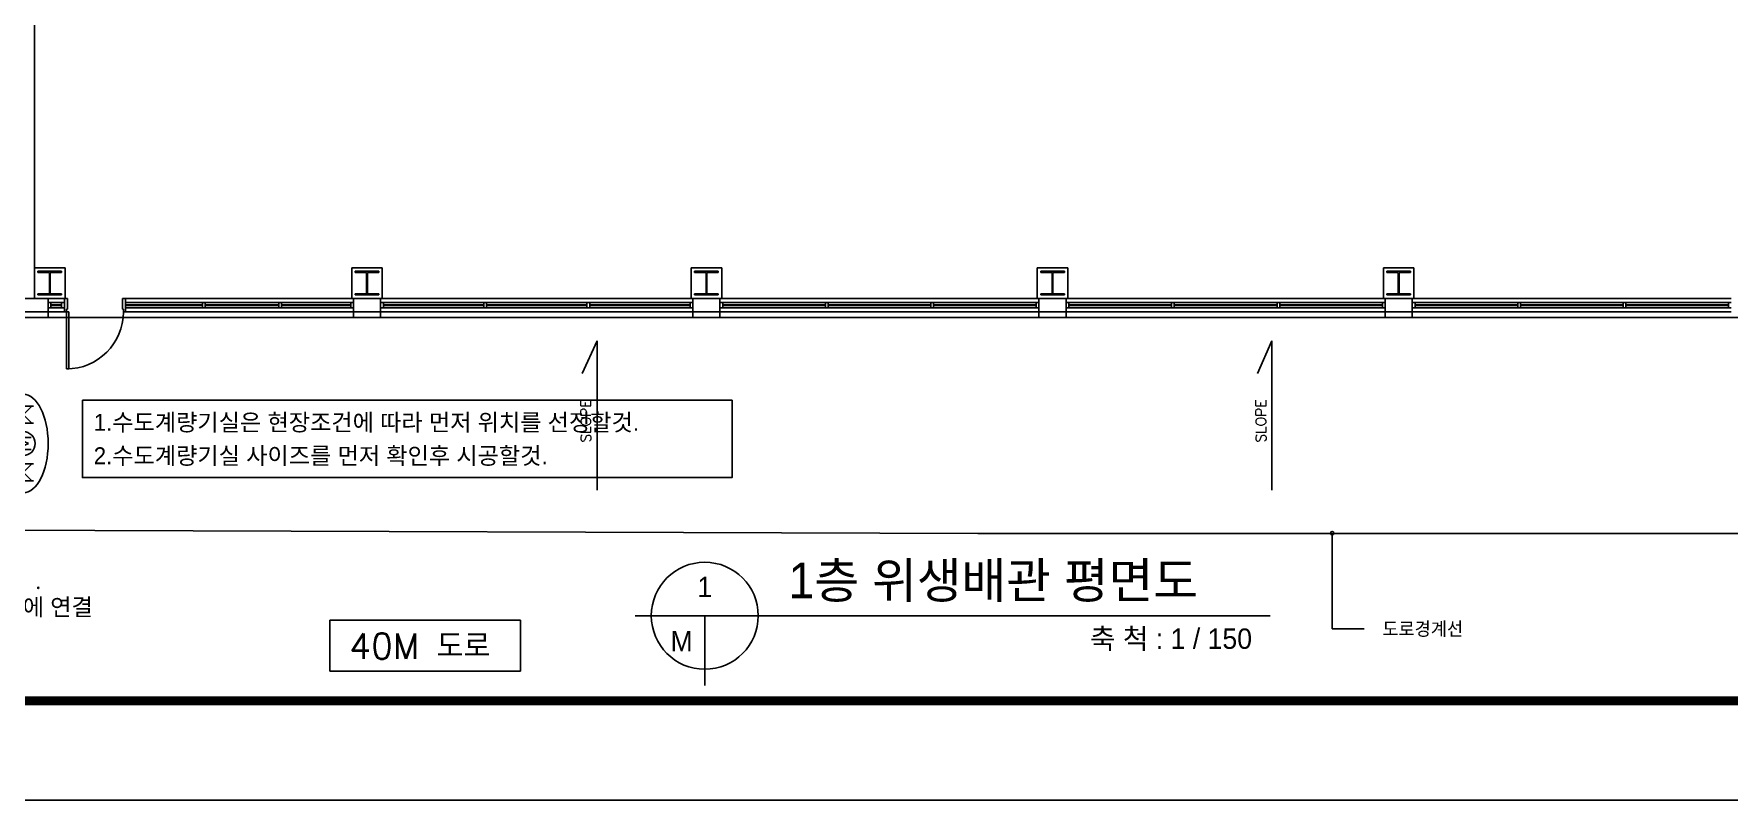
# Model space of a CAD drawing. Header units: millimetres. Extents: x 83956 to 461956, y 36707 to 125807.
# Drawn here: x 98386 to 123363, y 36707 to 47998 of the extents above; entities that cross this region are included whole.
import ezdxf
from ezdxf.enums import TextEntityAlignment as Align

# ---------------------------------------------------------------- set-up
doc = ezdxf.new("R2010")
doc.units = ezdxf.units.MM
doc.header["$LTSCALE"] = 100
doc.header["$MEASUREMENT"] = 0
doc.header["$PDSIZE"] = -10
doc.linetypes.add('ACAD_ISO05W100', pattern=[33, 24, -3, 0, -3, 0, -3])
doc.linetypes.add('CEN', pattern=[62, 60, -1, 0, -1])
doc.layers.get('0').update_dxf_attribs({"linetype": 'CONTINUOUS'})
doc.layers.get('Defpoints').update_dxf_attribs({"linetype": 'CONTINUOUS'})
for name, color, linetype in [('ARCH', 9, 'CONTINUOUS'), ('CEN', 1, 'CEN'), ('FORM', 8, 'CONTINUOUS'), ('FPP', 7, 'CONTINUOUS'), ('PI', 2, 'CONTINUOUS'), ('PIPE', 3, 'CONTINUOUS'), ('TITLE', 3, 'CONTINUOUS'), ('TITLE1', 2, 'CONTINUOUS')]:
    doc.layers.add(name, color=color, linetype=linetype)
doc.styles.add('GHS', font='romans.shx', dxfattribs={"bigfont": 'ghs.shx'})
doc.styles.add('gr', font='Gulim.ttf')

# ---------------------------------------------------------------- blocks, each defined once
blk = doc.blocks.new('PMC-FORMV')
at = {"layer": 'Defpoints'}
blk.add_lwpolyline([(0, 0), (0, 29700), (42000, 29700), (42000, 0)], close=True, dxfattribs=at)
at = {"layer": 'FORM', "const_width": 90.2}
blk.add_lwpolyline([(1544, 975), (1544, 28725), (40744, 28725), (40744, 975)], close=True, dxfattribs=at)
blk = doc.blocks.new('VALG01')
at = {"color": 3, "linetype": 'Continuous'}
for p, q in [((-1.25, 1.5), (-1.25, -1.5)), ((1.25, 1.5), (1.25, -1.5))]:
    blk.add_line(p, q, dxfattribs=at)
at = {"color": 2, "linetype": 'Continuous'}
for p, q in [((-1.25, -1.25), (1.25, 1.25)), ((-1.25, 1.25), (1.25, -1.25))]:
    blk.add_line(p, q, dxfattribs=at)
at = {"color": 3, "linetype": 'Continuous'}
for p in [(-1.25, 0), (1.25, 0)]:
    blk.add_point(p, dxfattribs=at)
blk = doc.blocks.new('H-09')
at = {"layer": 'FPP', "color": 2}
blk.add_ellipse((0, 0), major_axis=(7.26, 0), ratio=0.504431, dxfattribs=at)
at = {"layer": 'PI'}
for p, q in [((-0.89, -1.15), (-0.89, 1.15)), ((-0.89, 1.15), (0, -0.76)), ((0.9, 1.15), (0, -0.76)), ((0.9, -1.15), (0.9, 1.15))]:
    blk.add_line(p, q, dxfattribs=at)
blk.add_circle((0, 0), 1.76, dxfattribs=at)
at = {"layer": 'PIPE'}
for p, q in [((-3, 0), (-1.76, 0)), ((1.76, 0), (3, 0))]:
    blk.add_line(p, q, dxfattribs=at)
at = {"layer": 'PIPE', "xscale": -1}
blk.add_blockref('VALG01', (-4.25, 0), dxfattribs=at)
at = {"layer": 'PIPE'}
blk.add_blockref('VALG01', (4.25, 0), dxfattribs=at)

msp = doc.modelspace()

# ---------------------------------------------------------------- linework, layer by layer
msp.add_lwpolyline([(86272, 79795), (138316, 79795), (138316, 38170), (86272, 38170)], close=True)
at = {"layer": 'ARCH'}
for p, q in [((98395, 52334), (98395, 44101)), ((98795, 44501), (98445, 44501)), ((98445, 44501), (98445, 44482)), ((98445, 44482), (98614, 44482)), ((98614, 44482), (98614, 44170)), ((98626, 44170), (98626, 44482)), ((98626, 44482), (98795, 44482)), ((98795, 44482), (98795, 44501)), ((103470, 44501), (103120, 44501)), ((103120, 44501), (103120, 44482)), ((103120, 44482), (103289, 44482)), ((103289, 44482), (103289, 44170)), ((103301, 44170), (103301, 44482)), ((103301, 44482), (103470, 44482)), ((103470, 44482), (103470, 44501)), ((108470, 44501), (108120, 44501)), ((108120, 44501), (108120, 44482)), ((108120, 44482), (108289, 44482)), ((108289, 44482), (108289, 44170)), ((108301, 44170), (108301, 44482)), ((108301, 44482), (108470, 44482)), ((108470, 44482), (108470, 44501)), ((113570, 44501), (113220, 44501)), ((113220, 44501), (113220, 44482)), ((113220, 44482), (113389, 44482)), ((113389, 44482), (113389, 44170)), ((113401, 44170), (113401, 44482)), ((113401, 44482), (113570, 44482)), ((113570, 44482), (113570, 44501)), ((118670, 44501), (118320, 44501)), ((118320, 44501), (118320, 44482)), ((118320, 44482), (118489, 44482)), ((118489, 44482), (118489, 44170)), ((118501, 44170), (118501, 44482)), ((118501, 44482), (118670, 44482)), ((118670, 44482), (118670, 44501)), ((98614, 44170), (98445, 44170)), ((98445, 44170), (98445, 44151)), ((98445, 44151), (98795, 44151)), ((98795, 44170), (98626, 44170)), ((98795, 44151), (98795, 44170)), ((98865, 44101), (98835, 44101)), ((98835, 44101), (98835, 43901)), ((98880, 44101), (98865, 44101)), ((98865, 44101), (98865, 44101)), ((98880, 43941), (98880, 44101)), ((99690, 43941), (99690, 44101)), ((99690, 44101), (99705, 44101)), ((99705, 44101), (99705, 44101)), ((99705, 44101), (99735, 44101)), ((99735, 44101), (99735, 43901)), ((103289, 44170), (103120, 44170)), ((103120, 44170), (103120, 44151)), ((103120, 44151), (103470, 44151)), ((103470, 44170), (103301, 44170)), ((103470, 44151), (103470, 44170)), ((108289, 44170), (108120, 44170)), ((108120, 44170), (108120, 44151)), ((108120, 44151), (108470, 44151)), ((108470, 44170), (108301, 44170)), ((108470, 44151), (108470, 44170)), ((113389, 44170), (113220, 44170)), ((113220, 44170), (113220, 44151)), ((113220, 44151), (113570, 44151)), ((113570, 44170), (113401, 44170)), ((113570, 44151), (113570, 44170)), ((118489, 44170), (118320, 44170)), ((118320, 44170), (118320, 44151)), ((118320, 44151), (118670, 44151)), ((118670, 44170), (118501, 44170)), ((118670, 44151), (118670, 44170)), ((98835, 43901), (98865, 43901)), ((98865, 43901), (98865, 43941)), ((98865, 43941), (98880, 43941)), ((98865, 43901), (98900, 43901)), ((98865, 43901), (98865, 43061)), ((98900, 43901), (98900, 43061)), ((99705, 43941), (99690, 43941)), ((99705, 43901), (99705, 43941)), ((99735, 43901), (99705, 43901)), ((98900, 43061), (98865, 43061))]:
    msp.add_line(p, q, dxfattribs=at)
at = {"layer": 'ARCH', "ltscale": 2}
for p, q in [((98395, 44551), (98845, 44551)), ((98395, 44101), (98395, 44551)), ((98845, 44551), (98845, 44101)), ((103070, 44551), (103520, 44551)), ((103070, 44101), (103070, 44551)), ((103520, 44551), (103520, 44101)), ((108070, 44551), (108520, 44551)), ((108070, 44101), (108070, 44551)), ((108520, 44551), (108520, 44101)), ((113170, 44551), (113620, 44551)), ((113170, 44101), (113170, 44551)), ((113620, 44551), (113620, 44101)), ((118270, 44551), (118720, 44551)), ((118270, 44101), (118270, 44551)), ((118720, 44551), (118720, 44101)), ((98195, 44101), (98595, 44101)), ((98845, 44101), (98395, 44101)), ((98595, 44101), (98595, 43901)), ((103520, 44101), (103070, 44101)), ((103095, 44101), (103095, 43901)), ((103095, 44101), (103495, 44101)), ((103495, 44101), (103495, 43901)), ((108520, 44101), (108070, 44101)), ((108095, 44101), (108095, 43901)), ((108095, 44101), (108495, 44101)), ((108495, 44101), (108495, 43901)), ((113620, 44101), (113170, 44101)), ((113195, 44101), (113195, 43901)), ((113195, 44101), (113595, 44101)), ((113595, 44101), (113595, 43901)), ((118720, 44101), (118270, 44101)), ((118295, 44101), (118295, 43901)), ((118295, 44101), (118695, 44101)), ((118695, 44101), (118695, 43901)), ((98195, 43901), (98595, 43901)), ((103095, 43901), (103495, 43901)), ((108095, 43901), (108495, 43901)), ((113195, 43901), (113595, 43901)), ((118295, 43901), (118695, 43901)), ((106683, 43473), (106466, 42996)), ((106683, 41274), (106683, 43473)), ((116628, 43473), (116412, 42996)), ((116628, 41274), (116628, 43473)), ((102748, 39357), (105556, 39357)), ((102748, 38607), (102748, 39357)), ((105556, 39357), (105556, 38607)), ((105556, 38607), (102748, 38607))]:
    msp.add_line(p, q, dxfattribs=at)
at = {"layer": 'ARCH', "linetype": 'ByBlock', "ltscale": 2}
for p, q in [((98595, 44101), (98835, 44101)), ((98635, 44041), (98595, 44041)), ((98595, 44041), (98595, 44016)), ((98595, 43986), (98595, 43961)), ((98595, 43961), (98635, 43961)), ((98835, 44041), (98635, 44041)), ((98835, 44041), (98635, 44041)), ((98835, 44041), (98635, 44041)), ((98635, 43961), (98635, 44041)), ((98795, 44007), (98635, 44007)), ((98795, 43995), (98635, 43995)), ((98835, 43961), (98635, 43961)), ((98835, 43961), (98635, 43961)), ((98835, 43961), (98635, 43961)), ((98795, 43961), (98795, 44041)), ((98795, 44041), (98835, 44041)), ((98835, 43961), (98795, 43961)), ((98835, 44041), (98835, 44016)), ((98835, 43986), (98835, 43961)), ((99735, 44101), (103095, 44101)), ((103055, 44041), (99735, 44041)), ((103055, 44041), (99735, 44041)), ((103055, 44041), (99735, 44041)), ((100870, 44007), (99735, 44007)), ((100870, 43995), (99735, 43995)), ((103055, 43961), (99735, 43961)), ((103055, 43961), (99735, 43961)), ((103055, 43961), (99735, 43961)), ((100910, 44041), (100870, 44041)), ((100870, 44041), (100870, 43961)), ((100870, 43961), (100910, 43961)), ((100910, 43961), (100910, 44041)), ((101996, 44007), (100910, 44007)), ((101996, 43995), (100910, 43995)), ((102036, 44041), (101996, 44041)), ((101996, 44041), (101996, 43961)), ((101996, 43961), (102036, 43961)), ((102036, 43961), (102036, 44041)), ((103055, 44007), (102036, 44007)), ((103055, 43995), (102036, 43995)), ((103055, 43961), (103055, 44041)), ((103055, 44041), (103095, 44041)), ((103095, 43961), (103055, 43961)), ((103095, 44041), (103095, 44016)), ((103095, 43986), (103095, 43961)), ((103495, 44101), (108095, 44101)), ((103535, 44041), (103495, 44041)), ((103495, 44041), (103495, 44016)), ((103495, 43986), (103495, 43961)), ((103495, 43961), (103535, 43961)), ((108055, 44041), (103535, 44041)), ((108055, 44041), (103535, 44041)), ((108055, 44041), (103535, 44041)), ((103535, 43961), (103535, 44041)), ((105015, 44007), (103535, 44007)), ((105015, 43995), (103535, 43995)), ((108055, 43961), (103535, 43961)), ((108055, 43961), (103535, 43961)), ((108055, 43961), (103535, 43961)), ((105055, 44041), (105015, 44041)), ((105015, 44041), (105015, 43961)), ((105015, 43961), (105055, 43961)), ((105055, 43961), (105055, 44041)), ((106535, 44007), (105055, 44007)), ((106535, 43995), (105055, 43995)), ((106575, 44041), (106535, 44041)), ((106535, 44041), (106535, 43961)), ((106535, 43961), (106575, 43961)), ((106575, 43961), (106575, 44041)), ((108055, 44007), (106575, 44007)), ((108055, 43995), (106575, 43995)), ((108055, 43961), (108055, 44041)), ((108055, 44041), (108095, 44041)), ((108095, 43961), (108055, 43961)), ((108095, 44041), (108095, 44016)), ((108095, 43986), (108095, 43961)), ((108495, 44101), (113195, 44101)), ((108535, 44041), (108495, 44041)), ((108495, 44041), (108495, 44016)), ((108495, 43986), (108495, 43961)), ((108495, 43961), (108535, 43961)), ((113155, 44041), (108535, 44041)), ((113155, 44041), (108535, 44041)), ((113155, 44041), (108535, 44041)), ((108535, 43961), (108535, 44041)), ((110049, 44007), (108535, 44007)), ((110049, 43995), (108535, 43995)), ((113155, 43961), (108535, 43961)), ((113155, 43961), (108535, 43961)), ((113155, 43961), (108535, 43961)), ((110089, 44041), (110049, 44041)), ((110049, 44041), (110049, 43961)), ((110049, 43961), (110089, 43961)), ((110089, 43961), (110089, 44041)), ((111602, 44007), (110089, 44007)), ((111602, 43995), (110089, 43995)), ((111642, 44041), (111602, 44041)), ((111602, 44041), (111602, 43961)), ((111602, 43961), (111642, 43961)), ((111642, 43961), (111642, 44041)), ((113155, 44007), (111642, 44007)), ((113155, 43995), (111642, 43995)), ((113155, 43961), (113155, 44041)), ((113155, 44041), (113195, 44041)), ((113195, 43961), (113155, 43961)), ((113195, 44041), (113195, 44016)), ((113195, 43986), (113195, 43961)), ((113595, 44101), (118295, 44101)), ((113635, 44041), (113595, 44041)), ((113595, 44041), (113595, 44016)), ((113595, 43986), (113595, 43961)), ((113595, 43961), (113635, 43961)), ((118255, 44041), (113635, 44041)), ((118255, 44041), (113635, 44041)), ((118255, 44041), (113635, 44041)), ((113635, 43961), (113635, 44041)), ((115149, 44007), (113635, 44007)), ((115149, 43995), (113635, 43995)), ((118255, 43961), (113635, 43961)), ((118255, 43961), (113635, 43961)), ((118255, 43961), (113635, 43961)), ((115189, 44041), (115149, 44041)), ((115149, 44041), (115149, 43961)), ((115149, 43961), (115189, 43961)), ((115189, 43961), (115189, 44041)), ((116702, 44007), (115189, 44007)), ((116702, 43995), (115189, 43995)), ((116742, 44041), (116702, 44041)), ((116702, 44041), (116702, 43961)), ((116702, 43961), (116742, 43961)), ((116742, 43961), (116742, 44041)), ((118255, 44007), (116742, 44007)), ((118255, 43995), (116742, 43995)), ((118255, 43961), (118255, 44041)), ((118255, 44041), (118295, 44041)), ((118295, 43961), (118255, 43961)), ((118295, 44041), (118295, 44016)), ((118295, 43986), (118295, 43961)), ((118695, 44101), (123395, 44101)), ((118735, 44041), (118695, 44041)), ((118695, 44041), (118695, 44016)), ((118695, 43986), (118695, 43961)), ((118695, 43961), (118735, 43961)), ((123355, 44041), (118735, 44041)), ((123355, 44041), (118735, 44041)), ((123355, 44041), (118735, 44041)), ((118735, 43961), (118735, 44041)), ((120249, 44007), (118735, 44007)), ((120249, 43995), (118735, 43995)), ((123355, 43961), (118735, 43961)), ((123355, 43961), (118735, 43961)), ((123355, 43961), (118735, 43961)), ((120289, 44041), (120249, 44041)), ((120249, 44041), (120249, 43961)), ((120249, 43961), (120289, 43961)), ((120289, 43961), (120289, 44041)), ((121802, 44007), (120289, 44007)), ((121802, 43995), (120289, 43995)), ((121842, 44041), (121802, 44041)), ((121802, 44041), (121802, 43961)), ((121802, 43961), (121842, 43961)), ((121842, 43961), (121842, 44041)), ((123355, 44007), (121842, 44007)), ((123355, 43995), (121842, 43995)), ((123355, 43961), (123355, 44041)), ((123355, 44041), (123395, 44041)), ((123395, 43961), (123355, 43961)), ((127189, 43821), (98115, 43821)), ((98595, 43901), (98835, 43901)), ((98595, 43901), (98595, 43821)), ((99735, 43901), (103095, 43901)), ((103095, 43901), (103095, 43821)), ((103495, 43901), (108095, 43901)), ((103495, 43901), (103495, 43821)), ((108095, 43901), (108095, 43821)), ((108495, 43901), (113195, 43901)), ((108495, 43901), (108495, 43821)), ((113195, 43901), (113195, 43821)), ((113595, 43901), (118295, 43901)), ((113595, 43901), (113595, 43821)), ((118295, 43901), (118295, 43821)), ((118695, 43901), (123395, 43901)), ((118695, 43901), (118695, 43821)), ((117516, 40635), (117516, 39230)), ((117516, 39230), (117988, 39230))]:
    msp.add_line(p, q, dxfattribs=at)
at = {"layer": 'ARCH', "linetype": 'ACAD_ISO05W100', "ltscale": 180}
for p, q in [((93945, 40701), (112296, 40635)), ((112296, 40635), (130332, 40634))]:
    msp.add_line(p, q, dxfattribs=at)
at = {"layer": 'ARCH'}
for centre, radius, start, end in [((98865, 43901), 840, 270, 0), ((117516, 40641), 25, 0, 180), ((117516, 40641), 25, 180, 0)]:
    msp.add_arc(centre, radius, start, end, dxfattribs=at)
at = {"layer": 'CEN', "color": 1, "linetype": 'ByBlock'}
msp.add_circle((98450, 39835), 10, dxfattribs=at)
at = {"layer": 'PIPE', "color": 1}
msp.add_lwpolyline([(99102, 42600), (108672, 42600), (108672, 41460), (99102, 41460)], close=True, dxfattribs=at)
at = {"layer": 'TITLE', "color": 4}
for p, q in [((107244, 39424), (116603, 39424)), ((108271, 39424), (108271, 38397))]:
    msp.add_line(p, q, dxfattribs=at)
msp.add_circle((108271, 39424), 788, dxfattribs=at)

# ---------------------------------------------------------------- block references
at = {"layer": 'FORM', "xscale": 1.5, "yscale": 1.5, "zscale": 1.5}
msp.add_blockref('PMC-FORMV', (83956, 36707), dxfattribs=at)
at = {"layer": 'PIPE', "ltscale": 0.1, "xscale": 100, "yscale": 100, "zscale": 100, "rotation": 90}
msp.add_blockref('H-09', (98230, 41961), dxfattribs=at)

# ---------------------------------------------------------------- texts
at = {"layer": 'ARCH', "style": 'GHS'}
for p in [(106519, 42295), (116465, 42295)]:
    msp.add_text('SLOPE', height=150, rotation=90, dxfattribs=at).set_placement(p, align=Align.MIDDLE)
msp.add_text('도로경계선', height=225, dxfattribs=at).set_placement((118849, 39232), align=Align.MIDDLE)
msp.add_text('40M 도로', height=375, dxfattribs=at).set_placement((103033, 38789))
at = {"layer": 'PIPE', "color": 2, "ltscale": 0.1, "style": 'gr'}
for s, p in [('1.수도계량기실은 현장조건에 따라 먼저 위치를 선정할것.', (99268, 42149)), ('2.수도계량기실 사이즈를 먼저 확인후 시공할것.', (99268, 41657)), ('시상수관에 연결', (96967, 39427))]:
    msp.add_text(s, height=250, dxfattribs=at).set_placement(p)
at = {"layer": 'TITLE', "color": 3, "style": 'gr'}
for s, p in [('1', (108271, 39699)), ('M', (107929, 38899))]:
    msp.add_text(s, height=300, dxfattribs=at).set_placement(p, align=Align.CENTER)
msp.add_text('축 척 : 1 / 150', height=300, dxfattribs=at).set_placement((116334, 38936), align=Align.RIGHT)
at = {"layer": 'TITLE1', "color": 3, "style": 'gr'}
msp.add_text('1층 위생배관 평면도', height=525, dxfattribs=at).set_placement((109504, 39682))

doc.saveas('drawing.dxf')
